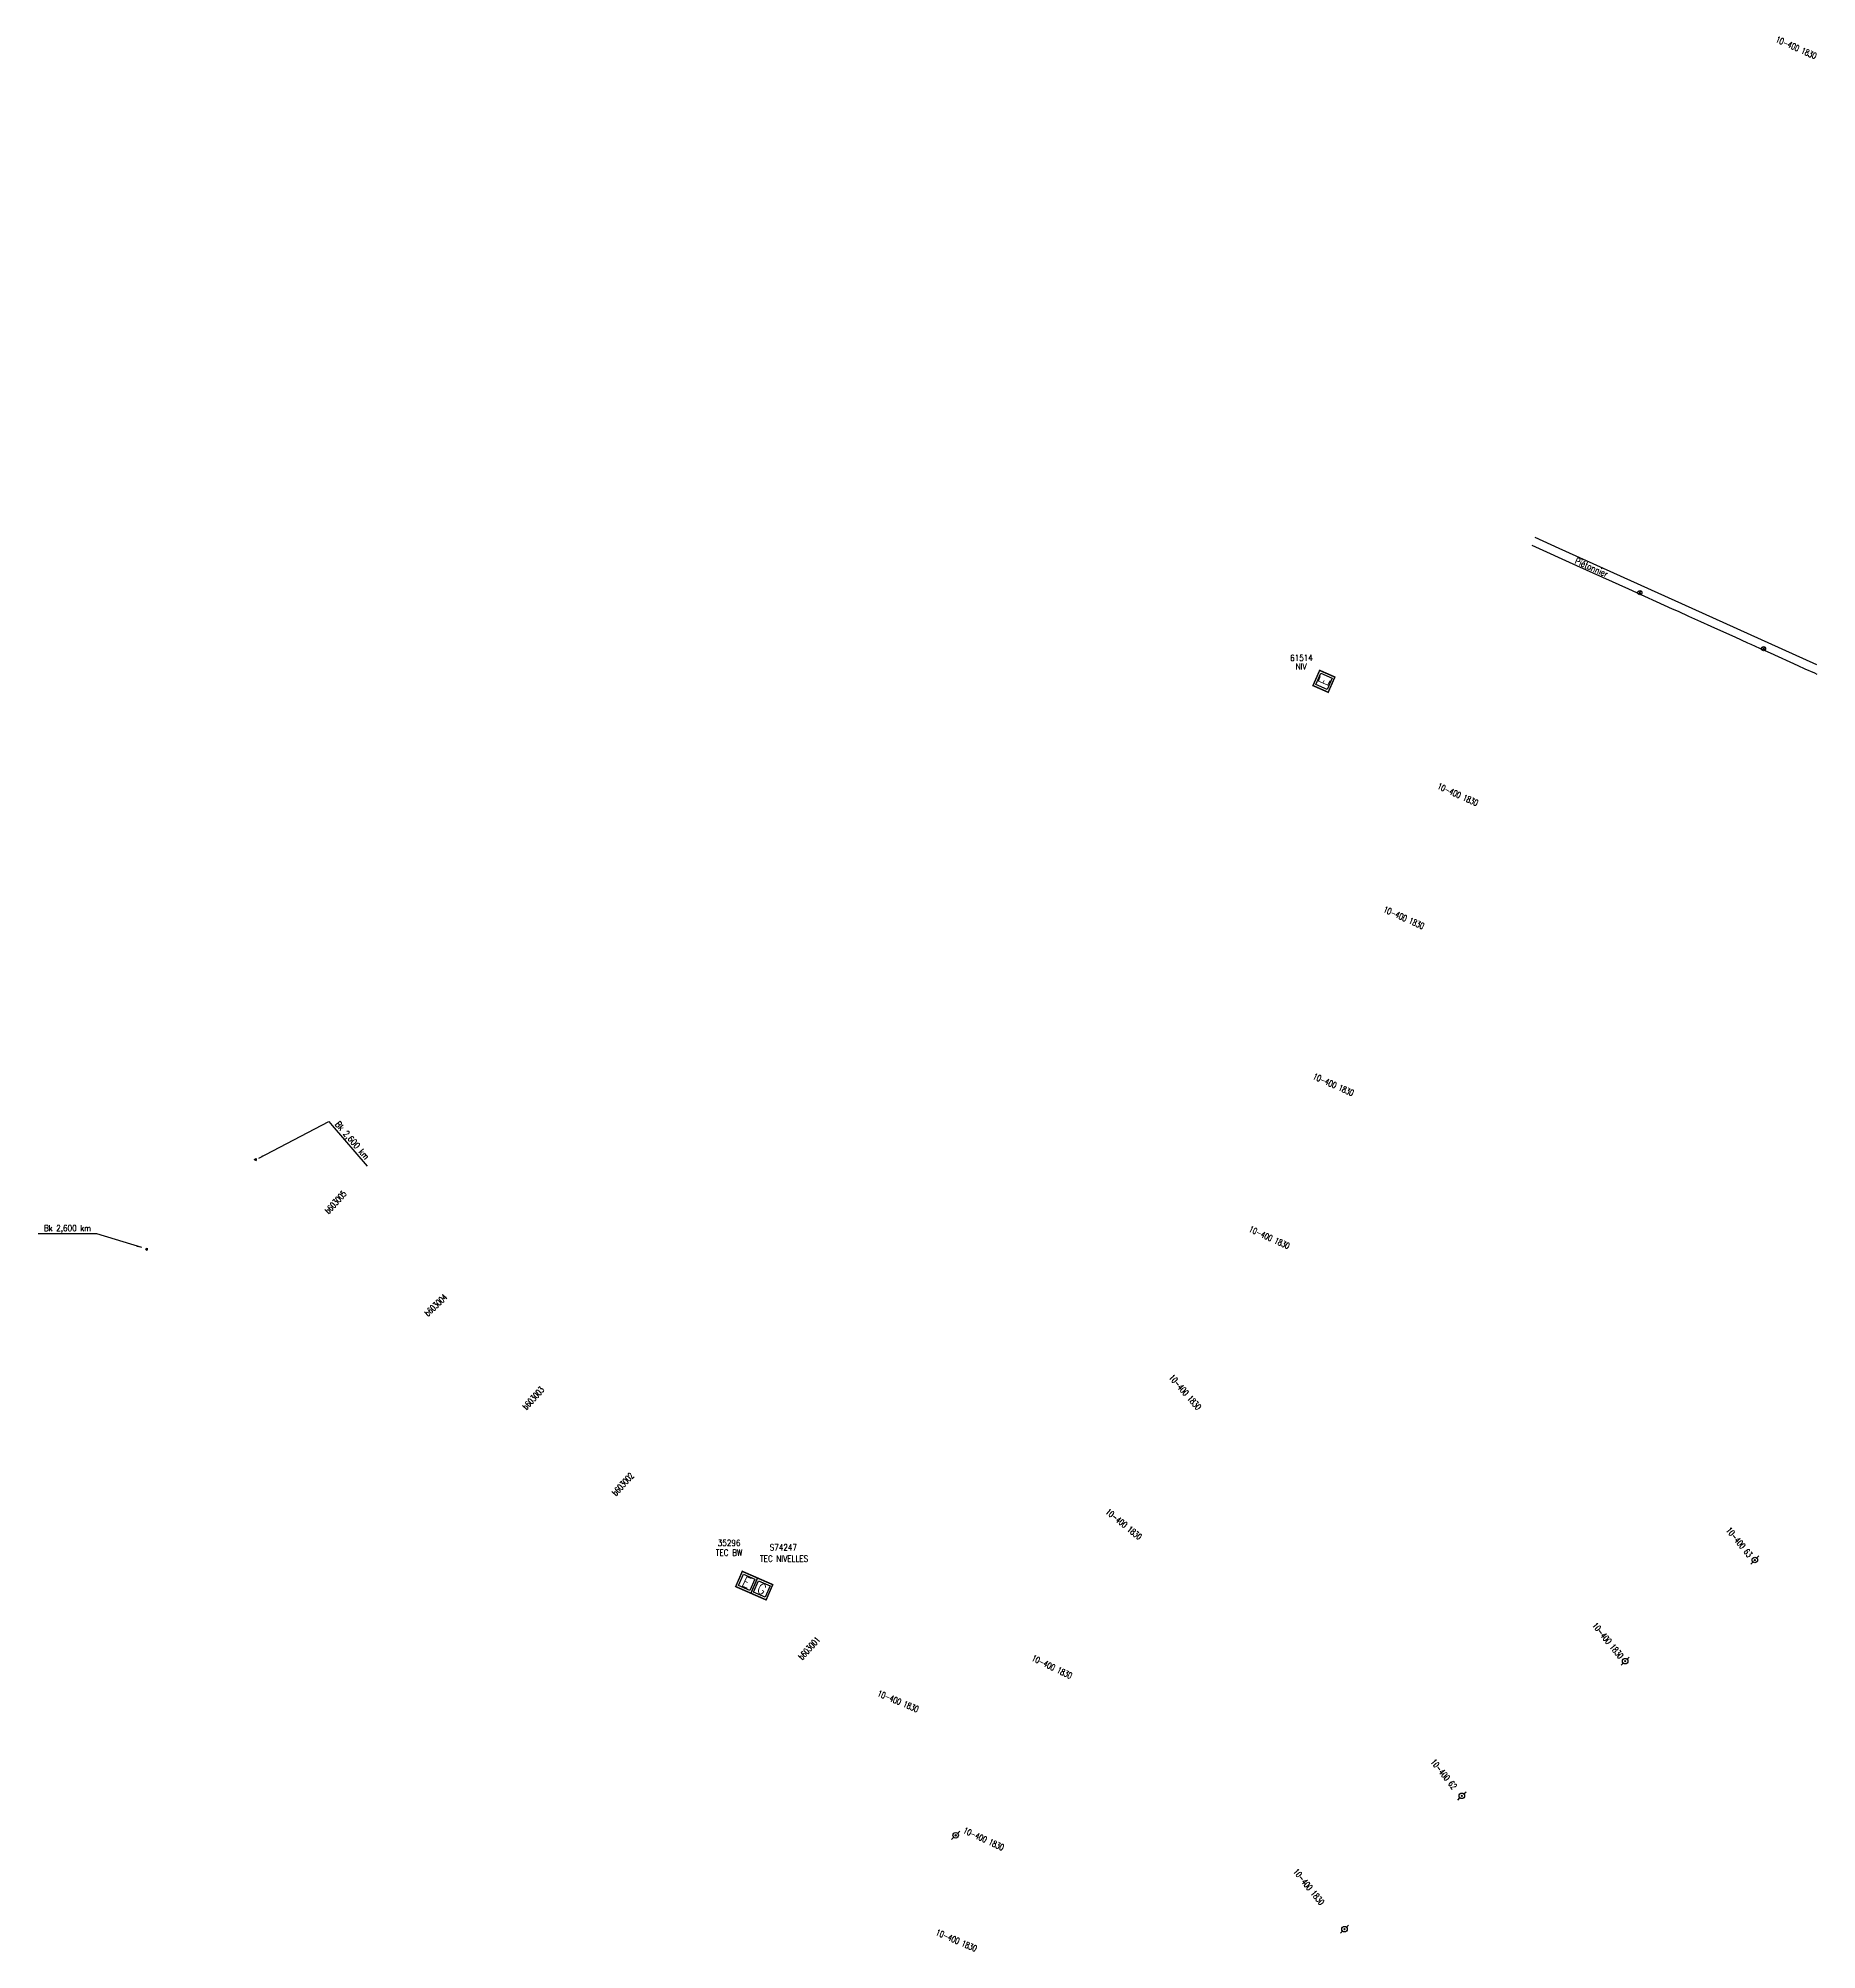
# Model space of a CAD drawing. Header units: millimetres. Extents: x 146999 to 148000, y 144009 to 144973.
# Drawn here: x 147571.9 to 148000, y 144504.8 to 144964.8 of the extents above; entities that cross this region are included whole.
import ezdxf
from ezdxf.enums import TextEntityAlignment as Align

# ---------------------------------------------------------------- set-up
doc = ezdxf.new("R2010")
doc.units = ezdxf.units.MM
doc.layers.get('0').update_dxf_attribs({"linetype": 'CONTINUOUS'})
for name, color, linetype in [('G_210', 7, 'CONTINUOUS'), ('M_200', 7, 'CONTINUOUS'), ('W0100', 7, 'CONTINUOUS'), ('W0469', 7, 'CONTINUOUS'), ('W0473', 7, 'CONTINUOUS'), ('W0850', 7, 'CONTINUOUS')]:
    doc.layers.add(name, color=color, linetype=linetype)
doc.styles.add('M_ROMANS', font='ROMANS.shx', dxfattribs={"width": 0.75})
doc.styles.get("Standard").update_dxf_attribs({"font": 'romans.shx', "width": 0.85})
doc.dimstyles.get("Standard").update_dxf_attribs({"dimtxt": 1.5, "dimasz": 1.2, "dimexe": 0.625, "dimexo": 0.625, "dimgap": 0.25, "dimtad": 1, "dimdec": 1, "dimzin": 0, "dimdsep": 46, "dimtxsty": 'Standard', "dimcen": -0.5, "dimadec": 0, "dimazin": 0, "dimtfac": 1, "dimtdec": 1, "dimtmove": 0, "dimatfit": 3, "dimfxl": 1, "dimtolj": 1, "dimtzin": 0, "dimarcsym": 0})

# ---------------------------------------------------------------- blocks, each defined once
blk = doc.blocks.new('M_200_56')
at = {"color": 0, "linetype": 'Continuous', "const_width": 0.35, "flags": 128}
blk.add_lwpolyline([(2, 2), (2, -2), (-2, -2), (-2, 2)], close=True, dxfattribs=at)
at = {"color": 0, "linetype": 'Continuous'}
blk.add_lwpolyline([(-1.5, 1.5), (1.5, 1.5), (1.5, -1.5), (-1.5, -1.5)], close=True, dxfattribs=at)
at = {"color": 0, "linetype": 'Continuous', "width": 0.85}
blk.add_text('E', height=2.5, dxfattribs=at).set_placement((0, 0), align=Align.MIDDLE_CENTER)
for tag, p in [('NUM', (0, 15.06)), ('NOM', (0, 8.65))]:
    blk.add_attdef(tag, text='', height=4, dxfattribs=at).set_placement(p, align=Align.MIDDLE)
at = {"color": 0, "linetype": 'Continuous', "style": 'M_ROMANS', "width": 0.75, "flags": 3}
for tag, p in [('DEF_LEG', (-0.13, -4.99)), ('DEF_COUP', (-0.13, -7.49)), ('DEF_TYPE', (-0.13, -9.99))]:
    blk.add_attdef(tag, text='', height=1.2, dxfattribs=at).set_placement(p, align=Align.MIDDLE)
blk = doc.blocks.new('G_210_17')
at = {"color": 0, "linetype": 'Continuous', "const_width": 0.35, "flags": 128}
blk.add_lwpolyline([(2, 2), (2, -2), (-2, -2), (-2, 2)], close=True, dxfattribs=at)
at = {"color": 0, "linetype": 'Continuous'}
blk.add_lwpolyline([(-1.5, 1.5), (1.5, 1.5), (1.5, -1.5), (-1.5, -1.5)], close=True, dxfattribs=at)
at = {"color": 0, "linetype": 'Continuous', "width": 0.85}
blk.add_text('G', height=2.5, dxfattribs=at).set_placement((0, 0), align=Align.MIDDLE_CENTER)
for tag, p in [('NUM', (0, 15.06)), ('NOM', (0, 8.65))]:
    blk.add_attdef(tag, text='', height=4, dxfattribs=at).set_placement(p, align=Align.MIDDLE)
at = {"color": 0, "linetype": 'Continuous', "style": 'M_ROMANS', "width": 0.75, "flags": 3}
for tag, p in [('DEF_LEG', (0.14, -5.11)), ('DEF_COUP', (0.14, -7.61)), ('DEF_TYPE', (0.14, -10.11))]:
    blk.add_attdef(tag, text='', height=1.2, dxfattribs=at).set_placement(p, align=Align.MIDDLE)
blk = doc.blocks.new('T850')
for p, q in [((-0.25, -0.15), (0, 0.32)), ((0, 0.32), (0.25, -0.15)), ((-0.25, -0.15), (0.25, -0.15))]:
    blk.add_line(p, q)
for major_axis in [(-0.106, 0.106), (-0.0354, 0.0354), (-0.0236, 0.0236)]:
    blk.add_ellipse((0, 0), major_axis=major_axis, ratio=1, start_param=3.926991, end_param=10.210176)
blk = doc.blocks.new('T473')
for p, q in [((-0.166667, 0.166667), (0.166667, -0.166667)), ((-0.166667, -0.166667), (0.166667, 0.166667)), ((0.500001, 0.500001), (1.000002, 1.000002)), ((-1.000002, -1.000002), (-0.500001, -0.500001))]:
    blk.add_line(p, q)
blk.add_ellipse((0, 0), major_axis=(0.471405, 0.471405), ratio=1, start_param=5.4977871438, end_param=11.780972451)
blk = doc.blocks.new('T469')
at = {"color": 0, "linetype": 'Continuous', "flags": 128}
for points in [[(-0.35, 0.35), (0.35, -0.35)], [(-0.35, -0.35), (0.35, 0.35)]]:
    blk.add_lwpolyline(points, dxfattribs=at)
at = {"color": 0, "linetype": 'Continuous'}
blk.add_circle((0, 0), 0.5, dxfattribs=at)

msp = doc.modelspace()

# ---------------------------------------------------------------- linework, layer by layer
at = {"layer": 'W0100', "color": 252, "flags": 128}
for points in [[(147931.41, 144842.85), (147942.15, 144837.99), (147954.67, 144832.33), (147965.21, 144827.56), (147966.61, 144826.93), (147969.12, 144825.79), (147972.03, 144824.48), (147974.53, 144823.35), (147977.58, 144821.97), (147980.27, 144820.75), (147983.35, 144819.36), (147984.15, 144819), (147986.19, 144818.08), (147988.77, 144816.91), (147995.47, 144813.88), (147997.14, 144813.12), (147999.43, 144812.09), (148000, 144811.83)], [(148000, 144814.02), (147972.47, 144826.48), (147938.03, 144842.05), (147932.21, 144844.68)]]:
    msp.add_lwpolyline(points, dxfattribs=at)

# ---------------------------------------------------------------- block references
at = {"layer": 'G_210'}
ref = msp.add_blockref('G_210_17', (147746.07, 144591.67), dxfattribs=dict(at, rotation=336.4505812173863))
ref.add_attrib('NUM', 'S74247', dxfattribs={"layer": '0', "color": 0, "linetype": 'Continuous', "height": 1.5, "width": 0.85}).set_placement((147751.25, 144601.66), align=Align.MIDDLE)
ref.add_attrib('NOM', 'TEC NIVELLES', dxfattribs={"layer": '0', "color": 0, "linetype": 'Continuous', "height": 1.5, "width": 0.85}).set_placement((147751.44, 144598.97), align=Align.MIDDLE)
at = {"layer": 'M_200'}
ref = msp.add_blockref('M_200_56', (147881.37, 144810.08), dxfattribs=dict(at, rotation=66.3140034163668))
ref.add_attrib('NUM', '61514', dxfattribs={"layer": '0', "color": 0, "linetype": 'Continuous', "height": 1.5, "width": 0.85}).set_placement((147875.97, 144815.72), align=Align.MIDDLE)
ref.add_attrib('NOM', 'NIV', dxfattribs={"layer": '0', "color": 0, "linetype": 'Continuous', "height": 1.5, "width": 0.85}).set_placement((147875.88, 144813.65), align=Align.MIDDLE)
ref = msp.add_blockref('M_200_56', (147742.41, 144593.27), dxfattribs=dict(at, rotation=336.450581217385))
ref.add_attrib('NUM', '35296', dxfattribs={"layer": '0', "color": 0, "linetype": 'Continuous', "height": 1.5, "width": 0.85}).set_placement((147738.19, 144602.76), align=Align.MIDDLE)
ref.add_attrib('NOM', 'TEC BW', dxfattribs={"layer": '0', "color": 0, "linetype": 'Continuous', "height": 1.5, "width": 0.85}).set_placement((147738.19, 144600.41), align=Align.MIDDLE)
at = {"layer": 'W0469'}
for p in [(147957.42, 144831.41), (147987.19, 144817.95)]:
    msp.add_blockref('T469', p, dxfattribs=at)
at = {"layer": 'W0473'}
for p in [(147985.09, 144598.64), (147953.88, 144574.29), (147914.57, 144541.87), (147792.73, 144532.39), (147886.32, 144509.8)]:
    msp.add_blockref('T473', p, dxfattribs=at)
at = {"layer": 'W0850', "rotation": 328.4053079540575}
for p in [(147624.21, 144695), (147597.99, 144673.44)]:
    msp.add_blockref('T850', p, dxfattribs=at)

# ---------------------------------------------------------------- texts
at = {"layer": 'W0100', "color": 252, "linetype": 'Continuous', "width": 0.85}
msp.add_text('Piétonnier', height=1.5, rotation=335.9753, dxfattribs=at).set_placement((147941.61, 144838.52))
at = {"layer": 'W0473', "linetype": 'Continuous', "width": 0.6}
for rotation, p in [(335.8991, (147995.05, 144962.57)), (337.2879, (147778.87, 144564.64))]:
    msp.add_text('10-400 1830', height=1.5, rotation=rotation, dxfattribs=at).set_placement(p, align=Align.MIDDLE_CENTER)
at = {"layer": 'W0473', "color": 252, "linetype": 'Continuous', "width": 0.6}
for s, rotation, p in [('10-400 1830', 335.6818, (147913.6, 144782.83)), ('10-400 1830', 335.7742, (147900.61, 144753.19)), ('10-400 1830', 335.9284, (147883.66, 144713.02)), ('10-400 1830', 335.5759, (147868.23, 144676.23)), ('10-400 1830', 311.0315, (147847.96, 144639.03)), ('10-400 1830', 320.8647, (147833.2, 144607.26)), ('10-400 63', 309.123, (147981.35, 144602.89)), ('10-400 1830', 308.9808, (147949.72, 144579.25)), ('10-400 1830', 334.2907, (147815.91, 144572.92)), ('10-400 62', 309.0182, (147910.23, 144547.11)), ('10-400 1830', 335.2876, (147799.48, 144531.52)), ('10-400 1830', 308.886, (147877.74, 144519.98)), ('10-400 1830', 336.6823, (147792.91, 144507.09))]:
    msp.add_text(s, height=1.5, rotation=rotation, dxfattribs=at).set_placement(p, align=Align.MIDDLE_CENTER)
at = {"layer": 'W0473', "linetype": 'Continuous', "width": 0.6}
for s, rotation, p in [('b603005', 47.6246, (147641.84, 144681.81)), ('b603004', 43.6575, (147665.74, 144657.15)), ('b603003', 47.6246, (147689.43, 144634.64)), ('b603002', 47.6246, (147710.99, 144613.95)), ('b603001', 47.6246, (147755.81, 144574.47))]:
    msp.add_text(s, height=1.5, rotation=rotation, dxfattribs=at).set_placement(p)
at = {"layer": 'W0850', "linetype": 'Continuous', "insert": (147643.66, 144703.77), "char_height": 1.5, "attachment_point": 4, "rotation": 310.5479}
msp.add_mtext('\\A1;Bk 2,600 km', dxfattribs=at)
at = {"layer": 'W0850', "linetype": 'Continuous', "insert": (147584.59, 144678.27), "char_height": 1.5, "attachment_point": 6}
msp.add_mtext('\\A1;Bk 2,600 km', dxfattribs=at)

# ---------------------------------------------------------------- leaders
at = {"layer": 'W0850', "linetype": 'Continuous', "annotation_type": 0, "has_hookline": 1, "hookline_direction": 0, "text_width": 12.69, "horizontal_direction": (0.650083, -0.759863, 0)}
msp.add_leader([(147624.97, 144695.34), (147641.85, 144704.13), (147642.63, 144703.22)], dimstyle='Standard', dxfattribs=at)
at = {"layer": 'W0850', "linetype": 'Continuous', "annotation_type": 0, "has_hookline": 1, "hookline_direction": 1, "text_width": 12.69}
msp.add_leader([(147596.8, 144673.81), (147586.04, 144677.13), (147584.84, 144677.13)], dimstyle='Standard', dxfattribs=at)

doc.saveas('drawing.dxf')
